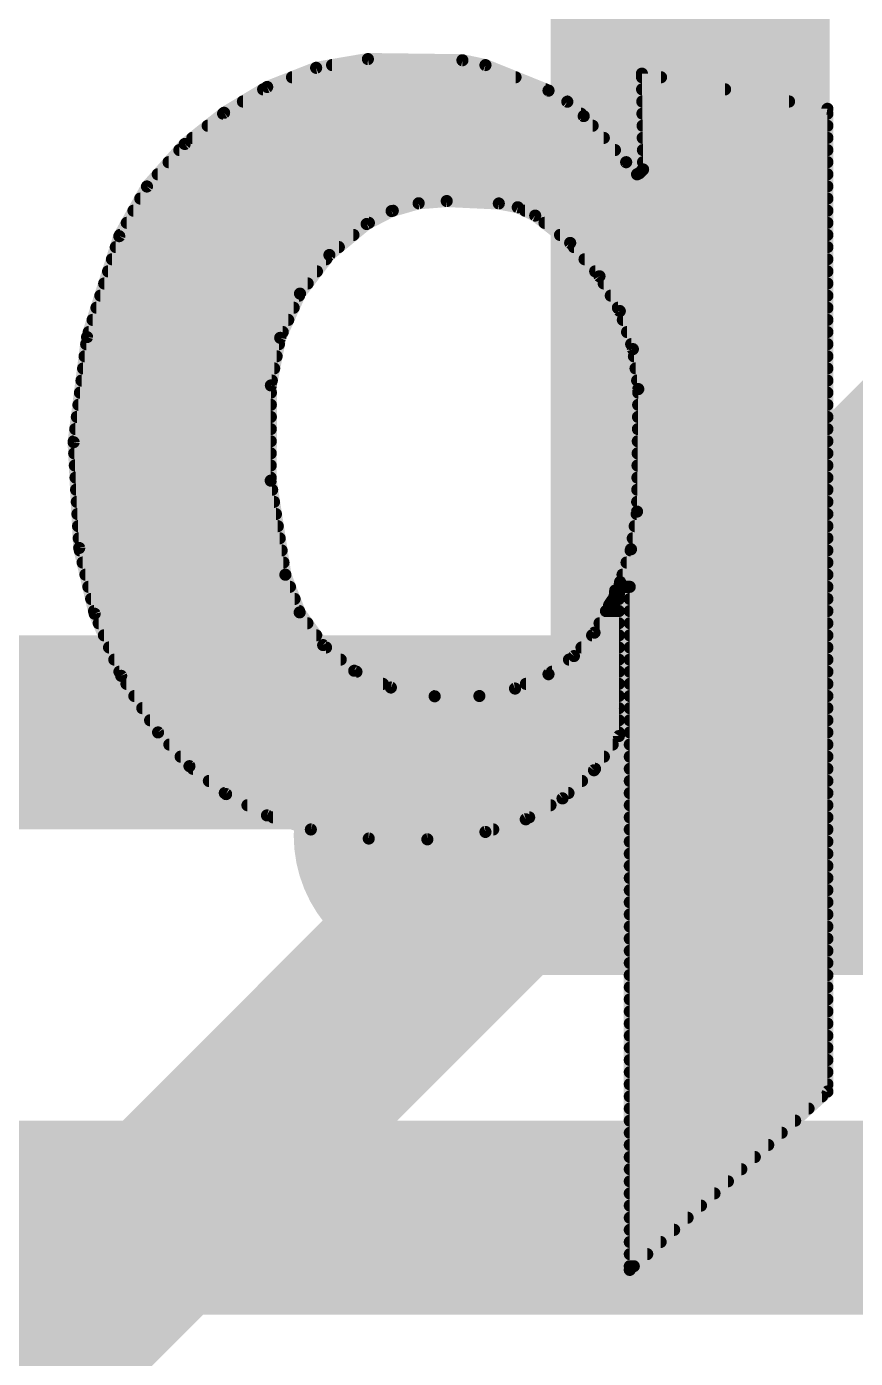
# Model space of a CAD drawing. Extents: x -12 to 102, y -12 to 69.
# Drawn here: x 44.419 to 46.154, y 58.126 to 60.914 of the extents above; entities that cross this region are included whole.
import ezdxf

# ---------------------------------------------------------------- set-up
doc = ezdxf.new("R2010")
doc.units = 0
for name, color, linetype in [('1', 12, 'CONTINUOUS'), ('16', 132, 'CONTINUOUS'), ('21', 41, 'CONTINUOUS'), ('22', 40, 'CONTINUOUS')]:
    doc.layers.add(name, color=color, linetype=linetype)

msp = doc.modelspace()

# ---------------------------------------------------------------- linework, layer by layer
at = {"layer": '1', "const_width": 0.4064}
msp.add_lwpolyline([(41.91, 55.626), (51.054, 64.77)], dxfattribs=at)
at = {"layer": '16', "const_width": 0.4064}
for points in [[(64.77, 59.436), (11.43, 59.436)], [(62.23, 58.42), (36.83, 58.42)]]:
    msp.add_lwpolyline(points, dxfattribs=at)
at = {"layer": '21', "const_width": 0.5842}
for points in [[(45.8082, 61.3725), (45.8082, 59.2201)], [(45.2701, 59.2201), (46.3463, 59.2201)]]:
    msp.add_lwpolyline(points, dxfattribs=at)
at = {"layer": '21', "const_width": 0.2921}
for points in [[(45.2701, 59.3662, 1), (45.2701, 59.074)], [(45.6621, 59.2201, 1), (45.9542, 59.2201)]]:
    msp.add_lwpolyline(points, format="xyb", dxfattribs=at)
at = {"layer": '22', "const_width": 0.0254}
for points in [[(45.0248, 60.8273), (44.9224, 60.7873)], [(45.1333, 60.8457), (45.0248, 60.8273)], [(45.0583, 60.833), (45.3796, 60.833)], [(45.3314, 60.8432), (45.1333, 60.8457)], [(45.3796, 60.833), (45.3314, 60.8432)], [(45.5117, 60.7797), (45.3796, 60.833)], [(44.9743, 60.8076), (45.4426, 60.8076)], [(45.7073, 60.8152), (45.7098, 60.6146)], [(46.0959, 60.7416), (45.7073, 60.8152)], [(45.7074, 60.8076), (45.7474, 60.8076)], [(44.9224, 60.7873), (44.8322, 60.7332)], [(44.9139, 60.7822), (45.5055, 60.7822)], [(45.551, 60.7564), (45.5117, 60.7797)], [(45.7077, 60.7822), (45.8815, 60.7822)], [(44.8715, 60.7568), (45.5505, 60.7568)], [(45.5854, 60.7263), (45.551, 60.7564)], [(45.708, 60.7568), (46.0156, 60.7568)], [(46.0959, 58.6842), (46.0959, 60.7416)], [(44.8322, 60.7332), (44.7497, 60.6679)], [(44.8299, 60.7314), (45.5796, 60.7314)], [(45.6743, 60.6298), (45.5854, 60.7263)], [(45.7083, 60.7314), (46.0959, 60.7314)], [(44.7978, 60.706), (45.6041, 60.706)], [(45.7087, 60.706), (46.0959, 60.706)], [(44.7497, 60.6679), (44.6706, 60.5789)], [(44.7384, 60.6552), (45.6509, 60.6552)], [(44.7657, 60.6806), (45.6275, 60.6806)], [(45.709, 60.6806), (46.0959, 60.6806)], [(45.7093, 60.6552), (46.0959, 60.6552)], [(44.7158, 60.6298), (45.6743, 60.6298)], [(45.6971, 60.6044), (45.6743, 60.6298)], [(45.7096, 60.6298), (46.0959, 60.6298)], [(44.6932, 60.6044), (45.6971, 60.6044)], [(45.7022, 60.6069), (45.6971, 60.6044)], [(45.6971, 60.6044), (46.0959, 60.6044)], [(45.7098, 60.6146), (45.7022, 60.6069)], [(44.6706, 60.5789), (44.6126, 60.4749)], [(44.6707, 60.579), (46.0959, 60.579)], [(44.6565, 60.5536), (46.0959, 60.5536)], [(45.183, 60.5275), (45.2397, 60.5438)], [(45.2397, 60.5438), (45.2984, 60.5485)], [(45.2984, 60.5485), (45.4076, 60.5434)], [(45.4076, 60.5434), (45.4473, 60.5355)], [(44.6423, 60.5282), (45.1855, 60.5282)], [(45.1307, 60.5003), (45.183, 60.5275)], [(45.4473, 60.5355), (45.4838, 60.518)], [(45.4625, 60.5282), (46.0959, 60.5282)], [(45.4838, 60.518), (45.557, 60.4608)], [(44.6282, 60.5028), (45.1355, 60.5028)], [(45.0526, 60.4354), (45.1307, 60.5003)], [(45.5033, 60.5028), (46.0959, 60.5028)], [(44.6126, 60.4749), (44.5452, 60.2636)], [(44.614, 60.4774), (45.1031, 60.4774)], [(45.5358, 60.4774), (46.0959, 60.4774)], [(45.557, 60.4608), (45.6184, 60.391)], [(44.6053, 60.452), (45.0725, 60.452)], [(44.9912, 60.3546), (45.0526, 60.4354)], [(45.5648, 60.452), (46.0959, 60.452)], [(44.5972, 60.4266), (45.0459, 60.4266)], [(45.5871, 60.4266), (46.0959, 60.4266)], [(44.581, 60.3758), (45.0073, 60.3758)], [(44.5891, 60.4012), (45.0266, 60.4012)], [(45.6094, 60.4012), (46.0959, 60.4012)], [(45.6184, 60.391), (45.661, 60.3182)], [(45.6273, 60.3758), (46.0959, 60.3758)], [(44.5729, 60.3504), (44.9893, 60.3504)], [(44.9496, 60.262), (44.9912, 60.3546)], [(45.6421, 60.3504), (46.0959, 60.3504)], [(44.5648, 60.325), (44.9779, 60.325)], [(45.657, 60.325), (46.0959, 60.325)], [(44.5567, 60.2996), (44.9665, 60.2996)], [(45.661, 60.3182), (45.6884, 60.2384)], [(45.6674, 60.2996), (46.0959, 60.2996)], [(44.5486, 60.2742), (44.9551, 60.2742)], [(45.6761, 60.2742), (46.0959, 60.2742)], [(44.5452, 60.2636), (44.5169, 60.0436)], [(44.5433, 60.2488), (44.9471, 60.2488)], [(44.9301, 60.1624), (44.9496, 60.262)], [(45.6848, 60.2488), (46.0959, 60.2488)], [(45.6884, 60.2384), (45.6997, 60.1548)], [(44.54, 60.2234), (44.9421, 60.2234)], [(45.6905, 60.2234), (46.0959, 60.2234)], [(44.5368, 60.198), (44.9371, 60.198)], [(45.6939, 60.198), (46.0959, 60.198)], [(44.5335, 60.1726), (44.9321, 60.1726)], [(44.9298, 59.9631), (44.9301, 60.1624)], [(45.6997, 60.1548), (45.6971, 59.8983)], [(45.6973, 60.1726), (46.0959, 60.1726)], [(44.5302, 60.1472), (44.9301, 60.1472)], [(45.6996, 60.1472), (46.0959, 60.1472)], [(44.527, 60.1218), (44.93, 60.1218)], [(45.6994, 60.1218), (46.0959, 60.1218)], [(44.5204, 60.071), (44.9299, 60.071)], [(44.5237, 60.0964), (44.93, 60.0964)], [(45.6989, 60.071), (46.0959, 60.071)], [(45.6991, 60.0964), (46.0959, 60.0964)], [(44.5169, 60.0436), (44.5287, 59.8221)], [(44.5172, 60.0456), (44.9299, 60.0456)], [(45.6986, 60.0456), (46.0959, 60.0456)], [(44.5182, 60.0202), (44.9299, 60.0202)], [(45.6983, 60.0202), (46.0959, 60.0202)], [(44.5195, 59.9948), (44.9298, 59.9948)], [(45.6981, 59.9948), (46.0959, 59.9948)], [(44.5209, 59.9694), (44.9298, 59.9694)], [(44.9605, 59.7662), (44.9298, 59.9631)], [(45.6978, 59.9694), (46.0959, 59.9694)], [(44.5222, 59.944), (44.9328, 59.944)], [(45.6976, 59.944), (46.0959, 59.944)], [(44.5236, 59.9186), (44.9367, 59.9186)], [(45.6973, 59.9186), (46.0959, 59.9186)], [(44.5249, 59.8932), (44.9407, 59.8932)], [(45.6971, 59.8983), (45.6844, 59.8195)], [(45.6963, 59.8932), (46.0959, 59.8932)], [(44.5263, 59.8678), (44.9446, 59.8678)], [(45.6922, 59.8678), (46.0959, 59.8678)], [(44.5276, 59.8424), (44.9486, 59.8424)], [(44.5287, 59.8221), (44.561, 59.6845)], [(45.6844, 59.8195), (45.6616, 59.751)], [(45.6881, 59.8424), (46.0959, 59.8424)], [(44.5299, 59.817), (44.9526, 59.817)], [(44.5359, 59.7916), (44.9565, 59.7916)], [(45.6751, 59.7916), (46.0959, 59.7916)], [(45.6836, 59.817), (46.0959, 59.817)], [(44.5418, 59.7662), (44.9605, 59.7662)], [(44.9905, 59.6873), (44.9605, 59.7662)], [(45.6667, 59.7662), (46.0959, 59.7662)], [(44.5478, 59.7408), (44.9701, 59.7408)], [(45.6616, 59.751), (45.6611, 59.7473)], [(45.6611, 59.7473), (45.6625, 59.7438)], [(45.6625, 59.7438), (45.6655, 59.7414)], [(45.6655, 59.7414), (45.6692, 59.7408)], [(45.6692, 59.7408), (45.6819, 59.7408)], [(45.6692, 59.7408), (46.0959, 59.7408)], [(45.6819, 59.7408), (45.6819, 58.3108)], [(44.5537, 59.7154), (44.9798, 59.7154)], [(45.6438, 59.7103), (45.6387, 59.7027)], [(45.6494, 59.7184), (45.6438, 59.7103)], [(45.6473, 59.7154), (45.659, 59.7154)], [(45.6514, 59.7281), (45.6494, 59.7184)], [(45.659, 59.7256), (45.6514, 59.7332)], [(45.6514, 59.7332), (45.6514, 59.7281)], [(45.659, 59.4284), (45.659, 59.7256)], [(45.6819, 59.7154), (46.0959, 59.7154)], [(44.5597, 59.69), (44.9894, 59.69)], [(44.561, 59.6845), (44.6166, 59.5544)], [(45.0396, 59.6188), (44.9905, 59.6873)], [(45.6387, 59.7027), (45.608, 59.645)], [(45.632, 59.69), (45.659, 59.69)], [(45.6819, 59.69), (46.0959, 59.69)], [(44.5695, 59.6646), (45.0068, 59.6646)], [(45.6185, 59.6646), (45.659, 59.6646)], [(45.6819, 59.6646), (46.0959, 59.6646)], [(44.5804, 59.6392), (45.025, 59.6392)], [(45.608, 59.645), (45.5649, 59.5958)], [(45.603, 59.6392), (45.659, 59.6392)], [(45.6819, 59.6392), (46.0959, 59.6392)], [(44.5912, 59.6138), (45.0457, 59.6138)], [(45.1048, 59.5651), (45.0396, 59.6188)], [(45.5649, 59.5958), (45.5117, 59.5579)], [(45.5807, 59.6138), (45.659, 59.6138)], [(45.6819, 59.6138), (46.0959, 59.6138)], [(44.6021, 59.5884), (45.0765, 59.5884)], [(45.5545, 59.5884), (45.659, 59.5884)], [(45.6819, 59.5884), (46.0959, 59.5884)], [(44.6129, 59.563), (45.1094, 59.563)], [(44.6166, 59.5544), (44.6938, 59.436)], [(45.1815, 59.53), (45.1048, 59.5651)], [(45.5117, 59.5579), (45.4416, 59.5279)], [(45.5189, 59.563), (45.659, 59.563)], [(45.6819, 59.563), (46.0959, 59.563)], [(44.6276, 59.5376), (45.1649, 59.5376)], [(44.6441, 59.5122), (45.2703, 59.5122)], [(45.2733, 59.5116), (45.1815, 59.53)], [(45.3669, 59.5122), (45.2733, 59.5116)], [(45.4416, 59.5279), (45.3669, 59.5122)], [(45.3669, 59.5122), (45.659, 59.5122)], [(45.4643, 59.5376), (45.659, 59.5376)], [(45.6819, 59.5376), (46.0959, 59.5376)], [(45.6819, 59.5122), (46.0959, 59.5122)], [(44.6607, 59.4868), (45.659, 59.4868)], [(45.6819, 59.4868), (46.0959, 59.4868)], [(44.6772, 59.4614), (45.659, 59.4614)], [(45.6819, 59.4614), (46.0959, 59.4614)], [(44.6938, 59.436), (44.7596, 59.3653)], [(44.6938, 59.436), (45.659, 59.436)], [(45.607, 59.3568), (45.659, 59.4284)], [(45.6819, 59.436), (46.0959, 59.436)], [(44.7174, 59.4106), (45.6461, 59.4106)], [(45.6819, 59.4106), (46.0959, 59.4106)], [(44.7411, 59.3852), (45.6276, 59.3852)], [(45.6819, 59.3852), (46.0959, 59.3852)], [(44.7596, 59.3653), (44.8364, 59.3069)], [(44.7669, 59.3598), (45.6092, 59.3598)], [(45.541, 59.2978), (45.607, 59.3568)], [(45.6819, 59.3598), (46.0959, 59.3598)], [(44.8002, 59.3344), (45.5819, 59.3344)], [(45.6819, 59.3344), (46.0959, 59.3344)], [(44.8336, 59.309), (45.5535, 59.309)], [(44.8364, 59.3069), (44.922, 59.2623)], [(45.4641, 59.2541), (45.541, 59.2978)], [(45.6819, 59.309), (46.0959, 59.309)], [(44.881, 59.2836), (45.5159, 59.2836)], [(44.922, 59.2623), (45.0139, 59.2328)], [(45.6819, 59.2836), (46.0959, 59.2836)], [(44.9346, 59.2582), (45.4712, 59.2582)], [(45.0139, 59.2328), (45.1352, 59.2139)], [(45.0139, 59.2328), (45.3959, 59.2328)], [(45.3796, 59.2277), (45.4641, 59.2541)], [(45.6819, 59.2582), (46.0959, 59.2582)], [(45.6819, 59.2328), (46.0959, 59.2328)], [(45.1352, 59.2139), (45.2579, 59.2122)], [(45.2579, 59.2122), (45.3796, 59.2277)], [(45.6819, 59.2074), (46.0959, 59.2074)], [(45.6819, 59.182), (46.0959, 59.182)], [(45.6819, 59.1566), (46.0959, 59.1566)], [(45.6819, 59.1312), (46.0959, 59.1312)], [(45.6819, 59.1058), (46.0959, 59.1058)], [(45.6819, 59.0804), (46.0959, 59.0804)], [(45.6819, 59.055), (46.0959, 59.055)], [(45.6819, 59.0296), (46.0959, 59.0296)], [(45.6819, 59.0042), (46.0959, 59.0042)], [(45.6819, 58.9788), (46.0959, 58.9788)], [(45.6819, 58.9534), (46.0959, 58.9534)], [(45.6819, 58.928), (46.0959, 58.928)], [(45.6819, 58.9026), (46.0959, 58.9026)], [(45.6819, 58.8772), (46.0959, 58.8772)], [(45.6819, 58.8518), (46.0959, 58.8518)], [(45.6819, 58.8264), (46.0959, 58.8264)], [(45.6819, 58.801), (46.0959, 58.801)], [(45.6819, 58.7756), (46.0959, 58.7756)], [(45.6819, 58.7502), (46.0959, 58.7502)], [(45.6819, 58.7248), (46.0959, 58.7248)], [(45.6819, 58.6994), (46.0959, 58.6994)], [(45.6819, 58.3108), (46.0959, 58.6842)], [(45.6819, 58.674), (46.0846, 58.674)], [(45.6819, 58.6486), (46.0564, 58.6486)], [(45.6819, 58.6232), (46.0283, 58.6232)], [(45.6819, 58.5978), (46.0001, 58.5978)], [(45.6819, 58.5724), (45.9719, 58.5724)], [(45.6819, 58.547), (45.9438, 58.547)], [(45.6819, 58.5216), (45.9156, 58.5216)], [(45.6819, 58.4962), (45.8875, 58.4962)], [(45.6819, 58.4708), (45.8593, 58.4708)], [(45.6819, 58.4454), (45.8311, 58.4454)], [(45.6819, 58.42), (45.803, 58.42)], [(45.6819, 58.3946), (45.7748, 58.3946)], [(45.6819, 58.3692), (45.7466, 58.3692)], [(45.6819, 58.3438), (45.7185, 58.3438)], [(45.6819, 58.3184), (45.6903, 58.3184)]]:
    msp.add_lwpolyline(points, dxfattribs=at)
at = {"layer": '22', "const_width": 0.0127}
for points in [[(45.0238, 60.8336, 1), (45.0259, 60.8211)], [(45.0272, 60.8214, 1), (45.0225, 60.8333)], [(45.0583, 60.8394, 1), (45.0583, 60.8267)], [(45.1334, 60.852, 1), (45.1332, 60.8394)], [(45.1344, 60.8394, 1), (45.1322, 60.852)], [(45.3327, 60.8494, 1), (45.3301, 60.837)], [(45.3313, 60.8369, 1), (45.3315, 60.8495)], [(45.382, 60.8389, 1), (45.3772, 60.8271)], [(45.3783, 60.8268, 1), (45.3809, 60.8392)], [(45.3796, 60.8267, 1), (45.3796, 60.8394)], [(44.9743, 60.8139, 1), (44.9743, 60.8013)], [(45.4426, 60.8013, 1), (45.4426, 60.8139)], [(45.7136, 60.8153, 1), (45.701, 60.8151)], [(45.7085, 60.8214, 1), (45.7061, 60.809)], [(45.7074, 60.8139, 1), (45.7074, 60.8013)], [(45.7474, 60.8013, 1), (45.7474, 60.8139)], [(44.9139, 60.7886, 1), (44.9139, 60.7759)], [(44.9201, 60.7932, 1), (44.9247, 60.7814)], [(44.9257, 60.7819, 1), (44.9191, 60.7927)], [(45.5149, 60.7852, 1), (45.5085, 60.7742)], [(45.5055, 60.7759, 1), (45.5055, 60.7886)], [(45.5093, 60.7738, 1), (45.5141, 60.7856)], [(45.7077, 60.7886, 1), (45.7077, 60.7759)], [(45.8815, 60.7759, 1), (45.8815, 60.7886)], [(44.8715, 60.7632, 1), (44.8715, 60.7505)], [(45.5552, 60.7612, 1), (45.5469, 60.7517)], [(45.5478, 60.751, 1), (45.5543, 60.7619)], [(45.5505, 60.7505, 1), (45.5505, 60.7632)], [(45.708, 60.7632, 1), (45.708, 60.7505)], [(46.0156, 60.7505, 1), (46.0156, 60.7632)], [(46.1022, 60.7416, 1), (46.0896, 60.7416)], [(46.0947, 60.7354, 1), (46.0971, 60.7478)], [(44.8299, 60.7377, 1), (44.8299, 60.7251)], [(44.8289, 60.7387, 1), (44.8354, 60.7278)], [(44.8361, 60.7282, 1), (44.8282, 60.7382)], [(45.5901, 60.7306, 1), (45.5807, 60.722)], [(45.5796, 60.7251, 1), (45.5796, 60.7377)], [(45.5812, 60.7215, 1), (45.5896, 60.7311)], [(45.7083, 60.7377, 1), (45.7083, 60.7251)], [(46.0959, 60.7251, 1), (46.0959, 60.7377)], [(44.7978, 60.7124, 1), (44.7978, 60.6997)], [(45.6041, 60.6997, 1), (45.6041, 60.7124)], [(45.7087, 60.7124, 1), (45.7087, 60.6997)], [(46.0959, 60.6997, 1), (46.0959, 60.7124)], [(44.7384, 60.6615, 1), (44.7384, 60.6489)], [(44.7458, 60.6729, 1), (44.7536, 60.6629)], [(44.7544, 60.6637, 1), (44.745, 60.6721)], [(44.7657, 60.687, 1), (44.7657, 60.6743)], [(45.6275, 60.6743, 1), (45.6275, 60.687)], [(45.6509, 60.6489, 1), (45.6509, 60.6615)], [(45.709, 60.687, 1), (45.709, 60.6743)], [(45.7093, 60.6615, 1), (45.7093, 60.6489)], [(46.0959, 60.6743, 1), (46.0959, 60.687)], [(46.0959, 60.6489, 1), (46.0959, 60.6615)], [(44.7158, 60.6362, 1), (44.7158, 60.6235)], [(45.679, 60.634, 1), (45.6696, 60.6256)], [(45.6696, 60.6255, 1), (45.679, 60.6341)], [(45.6743, 60.6235, 1), (45.6743, 60.6362)], [(45.7096, 60.6362, 1), (45.7096, 60.6235)], [(46.0959, 60.6235, 1), (46.0959, 60.6362)], [(44.6932, 60.6108, 1), (44.6932, 60.5981)], [(45.6971, 60.6108, 1), (45.6971, 60.5981)], [(45.6943, 60.6101, 1), (45.6999, 60.5987)], [(45.6924, 60.6002, 1), (45.7018, 60.6086)], [(45.6977, 60.6114, 1), (45.7067, 60.6024)], [(45.6971, 60.5981, 1), (45.6971, 60.6108)], [(45.705, 60.6012, 1), (45.6994, 60.6126)], [(45.7035, 60.6145, 1), (45.7161, 60.6147)], [(45.7143, 60.6101, 1), (45.7053, 60.6191)], [(46.0959, 60.5981, 1), (46.0959, 60.6108)], [(44.6658, 60.5831, 1), (44.6753, 60.5747)], [(44.6707, 60.5853, 1), (44.6707, 60.5727)], [(44.6761, 60.5758, 1), (44.665, 60.582)], [(46.0959, 60.5727, 1), (46.0959, 60.5853)], [(44.6565, 60.56, 1), (44.6565, 60.5473)], [(45.2391, 60.5501, 1), (45.2402, 60.5374)], [(45.2414, 60.5377, 1), (45.2379, 60.5499)], [(45.2987, 60.5548, 1), (45.2981, 60.5422)], [(45.2989, 60.5422, 1), (45.2979, 60.5548)], [(45.4088, 60.5496, 1), (45.4064, 60.5372)], [(45.4073, 60.5371, 1), (45.4079, 60.5497)], [(46.0959, 60.5473, 1), (46.0959, 60.56)], [(44.6423, 60.5346, 1), (44.6423, 60.5219)], [(45.1812, 60.5336, 1), (45.1848, 60.5214)], [(45.1859, 60.5218, 1), (45.1801, 60.5331)], [(45.1855, 60.5219, 1), (45.1855, 60.5346)], [(45.45, 60.5412, 1), (45.4445, 60.5297)], [(45.446, 60.5292, 1), (45.4485, 60.5417)], [(45.4625, 60.5346, 1), (45.4625, 60.5219)], [(45.4877, 60.523, 1), (45.4799, 60.513)], [(45.4811, 60.5123, 1), (45.4865, 60.5237)], [(46.0959, 60.5219, 1), (46.0959, 60.5346)], [(44.6282, 60.5091, 1), (44.6282, 60.4965)], [(45.1278, 60.5059, 1), (45.1336, 60.4947)], [(45.1348, 60.4954, 1), (45.1266, 60.5052)], [(45.1355, 60.4965, 1), (45.1355, 60.5091)], [(45.5033, 60.5091, 1), (45.5033, 60.4965)], [(46.0959, 60.4965, 1), (46.0959, 60.5091)], [(44.6071, 60.478, 1), (44.6181, 60.4718)], [(44.6186, 60.473, 1), (44.6066, 60.4768)], [(44.614, 60.4838, 1), (44.614, 60.4711)], [(45.1031, 60.4711, 1), (45.1031, 60.4838)], [(45.5358, 60.4838, 1), (45.5358, 60.4711)], [(45.5618, 60.465, 1), (45.5523, 60.4566)], [(45.5531, 60.4558, 1), (45.561, 60.4658)], [(46.0959, 60.4711, 1), (46.0959, 60.4838)], [(44.6053, 60.4584, 1), (44.6053, 60.4457)], [(45.0486, 60.4403, 1), (45.0567, 60.4306)], [(45.0577, 60.4316, 1), (45.0476, 60.4393)], [(45.0725, 60.4457, 1), (45.0725, 60.4584)], [(45.5648, 60.4584, 1), (45.5648, 60.4457)], [(46.0959, 60.4457, 1), (46.0959, 60.4584)], [(44.5972, 60.4329, 1), (44.5972, 60.4203)], [(45.0459, 60.4203, 1), (45.0459, 60.4329)], [(45.5871, 60.4329, 1), (45.5871, 60.4203)], [(46.0959, 60.4203, 1), (46.0959, 60.4329)], [(44.581, 60.3822, 1), (44.581, 60.3695)], [(44.5891, 60.4076, 1), (44.5891, 60.3949)], [(45.0073, 60.3695, 1), (45.0073, 60.3822)], [(45.0266, 60.3949, 1), (45.0266, 60.4076)], [(45.6094, 60.4076, 1), (45.6094, 60.3949)], [(45.6239, 60.3942, 1), (45.6129, 60.3878)], [(45.6136, 60.3868, 1), (45.6232, 60.3952)], [(45.6273, 60.3822, 1), (45.6273, 60.3695)], [(46.0959, 60.3949, 1), (46.0959, 60.4076)], [(46.0959, 60.3695, 1), (46.0959, 60.3822)], [(44.5729, 60.3567, 1), (44.5729, 60.3441)], [(44.9861, 60.3585, 1), (44.9963, 60.3508)], [(44.997, 60.352, 1), (44.9854, 60.3572)], [(44.9893, 60.3441, 1), (44.9893, 60.3567)], [(45.6421, 60.3567, 1), (45.6421, 60.3441)], [(46.0959, 60.3441, 1), (46.0959, 60.3567)], [(44.5648, 60.3314, 1), (44.5648, 60.3187)], [(44.9779, 60.3187, 1), (44.9779, 60.3314)], [(45.657, 60.3314, 1), (45.657, 60.3187)], [(46.0959, 60.3187, 1), (46.0959, 60.3314)], [(44.5567, 60.306, 1), (44.5567, 60.2933)], [(44.9665, 60.2933, 1), (44.9665, 60.306)], [(45.667, 60.3202, 1), (45.655, 60.3161)], [(45.6555, 60.315, 1), (45.6665, 60.3214)], [(45.6674, 60.306, 1), (45.6674, 60.2933)], [(46.0959, 60.2933, 1), (46.0959, 60.306)], [(44.5486, 60.2805, 1), (44.5486, 60.2679)], [(44.9551, 60.2679, 1), (44.9551, 60.2805)], [(45.6761, 60.2805, 1), (45.6761, 60.2679)], [(46.0959, 60.2679, 1), (46.0959, 60.2805)], [(44.5433, 60.2552, 1), (44.5433, 60.2425)], [(44.5391, 60.2655, 1), (44.5512, 60.2617)], [(44.5515, 60.2628, 1), (44.5389, 60.2644)], [(44.9559, 60.2608, 1), (44.9434, 60.2632)], [(44.9439, 60.2646, 1), (44.9554, 60.2594)], [(44.9471, 60.2425, 1), (44.9471, 60.2552)], [(45.6848, 60.2552, 1), (45.6848, 60.2425)], [(45.6947, 60.2393, 1), (45.6821, 60.2376)], [(46.0959, 60.2425, 1), (46.0959, 60.2552)], [(44.54, 60.2298, 1), (44.54, 60.2171)], [(44.9421, 60.2171, 1), (44.9421, 60.2298)], [(45.6824, 60.2363, 1), (45.6944, 60.2405)], [(45.6905, 60.2298, 1), (45.6905, 60.2171)], [(46.0959, 60.2171, 1), (46.0959, 60.2298)], [(44.5368, 60.2043, 1), (44.5368, 60.1917)], [(44.9371, 60.1917, 1), (44.9371, 60.2043)], [(45.6939, 60.2043, 1), (45.6939, 60.1917)], [(46.0959, 60.1917, 1), (46.0959, 60.2043)], [(44.5335, 60.179, 1), (44.5335, 60.1663)], [(44.9239, 60.1636, 1), (44.9363, 60.1612)], [(44.9364, 60.1624, 1), (44.9238, 60.1624)], [(44.9321, 60.1663, 1), (44.9321, 60.179)], [(45.6973, 60.179, 1), (45.6973, 60.1663)], [(45.706, 60.1547, 1), (45.6934, 60.1549)], [(46.0959, 60.1663, 1), (46.0959, 60.179)], [(44.5302, 60.1536, 1), (44.5302, 60.1409)], [(44.9301, 60.1409, 1), (44.9301, 60.1536)], [(45.6996, 60.1536, 1), (45.6996, 60.1409)], [(45.6934, 60.154, 1), (45.706, 60.1556)], [(46.0959, 60.1409, 1), (46.0959, 60.1536)], [(44.527, 60.1281, 1), (44.527, 60.1155)], [(44.93, 60.1155, 1), (44.93, 60.1281)], [(45.6994, 60.1281, 1), (45.6994, 60.1155)], [(46.0959, 60.1155, 1), (46.0959, 60.1281)], [(44.5204, 60.0774, 1), (44.5204, 60.0647)], [(44.5237, 60.1028, 1), (44.5237, 60.0901)], [(44.9299, 60.0647, 1), (44.9299, 60.0774)], [(44.93, 60.0901, 1), (44.93, 60.1028)], [(45.6989, 60.0774, 1), (45.6989, 60.0647)], [(45.6991, 60.1028, 1), (45.6991, 60.0901)], [(46.0959, 60.0901, 1), (46.0959, 60.1028)], [(46.0959, 60.0647, 1), (46.0959, 60.0774)], [(44.5233, 60.0439, 1), (44.5106, 60.0433)], [(44.5172, 60.0519, 1), (44.5172, 60.0393)], [(44.9299, 60.0393, 1), (44.9299, 60.0519)], [(45.6986, 60.0519, 1), (45.6986, 60.0393)], [(46.0959, 60.0393, 1), (46.0959, 60.0519)], [(44.5106, 60.0444, 1), (44.5232, 60.0428)], [(44.5182, 60.0266, 1), (44.5182, 60.0139)], [(44.9299, 60.0139, 1), (44.9299, 60.0266)], [(45.6983, 60.0266, 1), (45.6983, 60.0139)], [(46.0959, 60.0139, 1), (46.0959, 60.0266)], [(44.5195, 60.0012, 1), (44.5195, 59.9885)], [(44.9298, 59.9885, 1), (44.9298, 60.0012)], [(45.6981, 60.0012, 1), (45.6981, 59.9885)], [(46.0959, 59.9885, 1), (46.0959, 60.0012)], [(44.5209, 59.9757, 1), (44.5209, 59.9631)], [(44.936, 59.9641, 1), (44.9235, 59.9621)], [(44.9298, 59.9631, 1), (44.9298, 59.9757)], [(45.6978, 59.9757, 1), (45.6978, 59.9631)], [(46.0959, 59.9631, 1), (46.0959, 59.9757)], [(44.5222, 59.9504, 1), (44.5222, 59.9377)], [(44.9234, 59.9631, 1), (44.9361, 59.9631)], [(44.9328, 59.9377, 1), (44.9328, 59.9504)], [(45.6976, 59.9504, 1), (45.6976, 59.9377)], [(46.0959, 59.9377, 1), (46.0959, 59.9504)], [(44.5236, 59.925, 1), (44.5236, 59.9123)], [(44.9367, 59.9123, 1), (44.9367, 59.925)], [(45.6973, 59.925, 1), (45.6973, 59.9123)], [(46.0959, 59.9123, 1), (46.0959, 59.925)], [(44.5249, 59.8995, 1), (44.5249, 59.8869)], [(44.9407, 59.8869, 1), (44.9407, 59.8995)], [(45.6963, 59.8995, 1), (45.6963, 59.8869)], [(45.6908, 59.8984, 1), (45.7034, 59.8982)], [(45.7034, 59.8973, 1), (45.6908, 59.8993)], [(46.0959, 59.8869, 1), (46.0959, 59.8995)], [(44.5263, 59.8742, 1), (44.5263, 59.8615)], [(44.9446, 59.8615, 1), (44.9446, 59.8742)], [(45.6922, 59.8742, 1), (45.6922, 59.8615)], [(46.0959, 59.8615, 1), (46.0959, 59.8742)], [(44.5276, 59.8488, 1), (44.5276, 59.8361)], [(44.5349, 59.8236, 1), (44.5225, 59.8206)], [(44.9486, 59.8361, 1), (44.9486, 59.8488)], [(45.6904, 59.8175, 1), (45.6784, 59.8215)], [(45.6881, 59.8488, 1), (45.6881, 59.8361)], [(46.0959, 59.8361, 1), (46.0959, 59.8488)], [(44.5224, 59.8218, 1), (44.535, 59.8224)], [(44.5299, 59.8233, 1), (44.5299, 59.8107)], [(44.5359, 59.798, 1), (44.5359, 59.7853)], [(44.9526, 59.8107, 1), (44.9526, 59.8233)], [(44.9565, 59.7853, 1), (44.9565, 59.798)], [(45.6751, 59.798, 1), (45.6751, 59.7853)], [(45.6836, 59.8233, 1), (45.6836, 59.8107)], [(45.6781, 59.8205, 1), (45.6907, 59.8185)], [(46.0959, 59.8107, 1), (46.0959, 59.8233)], [(46.0959, 59.7853, 1), (46.0959, 59.798)], [(44.5418, 59.7726, 1), (44.5418, 59.7599)], [(44.9664, 59.7685, 1), (44.9546, 59.7639)], [(44.9605, 59.7599, 1), (44.9605, 59.7726)], [(45.6667, 59.7726, 1), (45.6667, 59.7599)], [(46.0959, 59.7599, 1), (46.0959, 59.7726)], [(44.5478, 59.7471, 1), (44.5478, 59.7345)], [(44.9542, 59.7652, 1), (44.9668, 59.7672)], [(44.9701, 59.7345, 1), (44.9701, 59.7471)], [(45.667, 59.7496, 1), (45.6552, 59.7449)], [(45.6548, 59.7481, 1), (45.6674, 59.7464)], [(45.6679, 59.7502, 1), (45.6553, 59.7518)], [(45.6556, 59.753, 1), (45.6676, 59.749)], [(45.6665, 59.7487, 1), (45.6586, 59.7388)], [(45.6566, 59.7414, 1), (45.6684, 59.7461)], [(45.6665, 59.7477, 1), (45.6645, 59.7351)], [(45.6615, 59.7364, 1), (45.6694, 59.7464)], [(45.6692, 59.7471, 1), (45.6692, 59.7345)], [(45.6692, 59.7471, 1), (45.6692, 59.7345)], [(45.6682, 59.7345, 1), (45.6702, 59.7471)], [(45.6882, 59.7408, 1), (45.6756, 59.7408)], [(45.6819, 59.7345, 1), (45.6819, 59.7471)], [(46.0959, 59.7345, 1), (46.0959, 59.7471)], [(44.5537, 59.7218, 1), (44.5537, 59.7091)], [(44.9798, 59.7091, 1), (44.9798, 59.7218)], [(45.6386, 59.7139, 1), (45.649, 59.7067)], [(45.6491, 59.7068, 1), (45.6385, 59.7138)], [(45.6473, 59.7218, 1), (45.6473, 59.7091)], [(45.6432, 59.7197, 1), (45.6556, 59.7172)], [(45.6546, 59.7148, 1), (45.6442, 59.722)], [(45.6559, 59.7377, 1), (45.6469, 59.7287)], [(45.6578, 59.7332, 1), (45.6451, 59.7332)], [(45.6451, 59.7281, 1), (45.6578, 59.7281)], [(45.6576, 59.7268, 1), (45.6452, 59.7294)], [(45.6653, 59.7256, 1), (45.6527, 59.7256)], [(45.6545, 59.7211, 1), (45.6635, 59.7301)], [(45.659, 59.7091, 1), (45.659, 59.7218)], [(45.6819, 59.7218, 1), (45.6819, 59.7091)], [(46.0959, 59.7091, 1), (46.0959, 59.7218)], [(44.5597, 59.6964, 1), (44.5597, 59.6837)], [(44.5668, 59.6869, 1), (44.5552, 59.682)], [(44.5548, 59.683, 1), (44.5672, 59.6859)], [(44.9956, 59.691, 1), (44.9853, 59.6836)], [(44.9845, 59.6851, 1), (44.9964, 59.6896)], [(44.9894, 59.6837, 1), (44.9894, 59.6964)], [(45.632, 59.6964, 1), (45.632, 59.6837)], [(45.6334, 59.7062, 1), (45.644, 59.6992)], [(45.6443, 59.6997, 1), (45.6331, 59.7057)], [(45.659, 59.6837, 1), (45.659, 59.6964)], [(45.6819, 59.6964, 1), (45.6819, 59.6837)], [(46.0959, 59.6837, 1), (46.0959, 59.6964)], [(44.5695, 59.6709, 1), (44.5695, 59.6583)], [(45.0068, 59.6583, 1), (45.0068, 59.6709)], [(45.6185, 59.6709, 1), (45.6185, 59.6583)], [(45.659, 59.6583, 1), (45.659, 59.6709)], [(45.6819, 59.6709, 1), (45.6819, 59.6583)], [(46.0959, 59.6583, 1), (46.0959, 59.6709)], [(44.5804, 59.6456, 1), (44.5804, 59.6329)], [(45.025, 59.6329, 1), (45.025, 59.6456)], [(45.603, 59.6456, 1), (45.603, 59.6329)], [(45.6024, 59.648, 1), (45.6136, 59.642)], [(45.6128, 59.6408, 1), (45.6033, 59.6492)], [(45.659, 59.6329, 1), (45.659, 59.6456)], [(45.6819, 59.6456, 1), (45.6819, 59.6329)], [(46.0959, 59.6329, 1), (46.0959, 59.6456)], [(44.5912, 59.6202, 1), (44.5912, 59.6075)], [(45.0437, 59.6237, 1), (45.0356, 59.6139)], [(45.0345, 59.6151, 1), (45.0448, 59.6225)], [(45.0457, 59.6075, 1), (45.0457, 59.6202)], [(45.5686, 59.5907, 1), (45.5612, 59.601)], [(45.5807, 59.6202, 1), (45.5807, 59.6075)], [(45.659, 59.6075, 1), (45.659, 59.6202)], [(45.6819, 59.6202, 1), (45.6819, 59.6075)], [(46.0959, 59.6075, 1), (46.0959, 59.6202)], [(44.6021, 59.5947, 1), (44.6021, 59.5821)], [(45.0765, 59.5821, 1), (45.0765, 59.5947)], [(45.5545, 59.5947, 1), (45.5545, 59.5821)], [(45.5602, 59.6, 1), (45.5697, 59.5917)], [(45.659, 59.5821, 1), (45.659, 59.5947)], [(45.6819, 59.5947, 1), (45.6819, 59.5821)], [(46.0959, 59.5821, 1), (46.0959, 59.5947)], [(44.6129, 59.5694, 1), (44.6129, 59.5567)], [(44.6219, 59.5579, 1), (44.6113, 59.551)], [(44.6108, 59.552, 1), (44.6224, 59.5569)], [(45.1074, 59.5709, 1), (45.1021, 59.5593)], [(45.1007, 59.5602, 1), (45.1088, 59.57)], [(45.1094, 59.5567, 1), (45.1094, 59.5694)], [(45.508, 59.5631, 1), (45.5154, 59.5527)], [(45.5142, 59.5521, 1), (45.5092, 59.5637)], [(45.5189, 59.5694, 1), (45.5189, 59.5567)], [(45.659, 59.5567, 1), (45.659, 59.5694)], [(45.6819, 59.5694, 1), (45.6819, 59.5567)], [(46.0959, 59.5567, 1), (46.0959, 59.5694)], [(44.6276, 59.544, 1), (44.6276, 59.5313)], [(44.6441, 59.5185, 1), (44.6441, 59.5059)], [(45.1649, 59.5313, 1), (45.1649, 59.544)], [(45.1827, 59.5362, 1), (45.1803, 59.5238)], [(45.1789, 59.5242, 1), (45.1841, 59.5358)], [(45.2732, 59.518, 1), (45.2733, 59.5053)], [(45.2703, 59.5059, 1), (45.2703, 59.5185)], [(45.272, 59.5054, 1), (45.2745, 59.5178)], [(45.3656, 59.5184, 1), (45.3682, 59.506)], [(45.3669, 59.5185, 1), (45.3669, 59.5059)], [(45.3669, 59.5059, 1), (45.3669, 59.5185)], [(45.4391, 59.5337, 1), (45.4441, 59.522)], [(45.4429, 59.5217, 1), (45.4403, 59.5341)], [(45.4643, 59.544, 1), (45.4643, 59.5313)], [(45.659, 59.5313, 1), (45.659, 59.544)], [(45.659, 59.5059, 1), (45.659, 59.5185)], [(45.6819, 59.544, 1), (45.6819, 59.5313)], [(45.6819, 59.5185, 1), (45.6819, 59.5059)], [(46.0959, 59.5313, 1), (46.0959, 59.544)], [(46.0959, 59.5059, 1), (46.0959, 59.5185)], [(44.6607, 59.4931, 1), (44.6607, 59.4805)], [(45.659, 59.4805, 1), (45.659, 59.4931)], [(45.6819, 59.4931, 1), (45.6819, 59.4805)], [(46.0959, 59.4805, 1), (46.0959, 59.4931)], [(44.6772, 59.4678, 1), (44.6772, 59.4551)], [(45.659, 59.4551, 1), (45.659, 59.4678)], [(45.6819, 59.4678, 1), (45.6819, 59.4551)], [(46.0959, 59.4551, 1), (46.0959, 59.4678)], [(44.6938, 59.4423, 1), (44.6938, 59.4297)], [(44.6984, 59.4403, 1), (44.6892, 59.4317)], [(44.6885, 59.4325, 1), (44.6991, 59.4395)], [(45.6641, 59.4247, 1), (45.6539, 59.4321)], [(45.659, 59.4297, 1), (45.659, 59.4423)], [(45.6819, 59.4423, 1), (45.6819, 59.4297)], [(46.0959, 59.4297, 1), (46.0959, 59.4423)], [(44.7174, 59.4169, 1), (44.7174, 59.4043)], [(45.6461, 59.4043, 1), (45.6461, 59.4169)], [(45.6527, 59.4284, 1), (45.6653, 59.4284)], [(45.6819, 59.4169, 1), (45.6819, 59.4043)], [(46.0959, 59.4043, 1), (46.0959, 59.4169)], [(44.7411, 59.3916, 1), (44.7411, 59.3789)], [(45.6276, 59.3789, 1), (45.6276, 59.3916)], [(45.6819, 59.3916, 1), (45.6819, 59.3789)], [(46.0959, 59.3789, 1), (46.0959, 59.3916)], [(44.7634, 59.3704, 1), (44.7557, 59.3603)], [(44.7549, 59.361, 1), (44.7642, 59.3697)], [(44.7669, 59.3661, 1), (44.7669, 59.3535)], [(45.6018, 59.3605, 1), (45.6121, 59.3531)], [(45.6112, 59.3521, 1), (45.6027, 59.3615)], [(45.6092, 59.3535, 1), (45.6092, 59.3661)], [(45.6819, 59.3661, 1), (45.6819, 59.3535)], [(46.0959, 59.3535, 1), (46.0959, 59.3661)], [(44.8002, 59.3407, 1), (44.8002, 59.3281)], [(45.5819, 59.3281, 1), (45.5819, 59.3407)], [(45.6819, 59.3407, 1), (45.6819, 59.3281)], [(46.0959, 59.3281, 1), (46.0959, 59.3407)], [(44.8336, 59.3154, 1), (44.8336, 59.3027)], [(44.8393, 59.3125, 1), (44.8334, 59.3012)], [(44.8325, 59.3018, 1), (44.8402, 59.3119)], [(45.5368, 59.3026, 1), (45.5452, 59.2931)], [(45.5441, 59.2923, 1), (45.5379, 59.3034)], [(45.5535, 59.3027, 1), (45.5535, 59.3154)], [(45.6819, 59.3154, 1), (45.6819, 59.3027)], [(46.0959, 59.3027, 1), (46.0959, 59.3154)], [(44.881, 59.2899, 1), (44.881, 59.2773)], [(44.9239, 59.2683, 1), (44.92, 59.2562)], [(44.919, 59.2566, 1), (44.9249, 59.2679)], [(45.5159, 59.2773, 1), (45.5159, 59.2899)], [(45.6819, 59.2899, 1), (45.6819, 59.2773)], [(46.0959, 59.2773, 1), (46.0959, 59.2899)], [(44.9346, 59.2645, 1), (44.9346, 59.2519)], [(45.0149, 59.2391, 1), (45.0129, 59.2265)], [(45.0139, 59.2392, 1), (45.0139, 59.2265)], [(45.012, 59.2268, 1), (45.0158, 59.2388)], [(45.3959, 59.2265, 1), (45.3959, 59.2392)], [(45.4609, 59.2597, 1), (45.4672, 59.2486)], [(45.4659, 59.2481, 1), (45.4622, 59.2602)], [(45.4712, 59.2519, 1), (45.4712, 59.2645)], [(45.6819, 59.2392, 1), (45.6819, 59.2265)], [(45.6819, 59.2645, 1), (45.6819, 59.2519)], [(46.0959, 59.2519, 1), (46.0959, 59.2645)], [(46.0959, 59.2265, 1), (46.0959, 59.2392)], [(45.1352, 59.2202, 1), (45.1351, 59.2075)], [(45.1342, 59.2076, 1), (45.1361, 59.2202)], [(45.2571, 59.2185, 1), (45.2587, 59.2059)], [(45.2578, 59.2058, 1), (45.258, 59.2185)], [(45.3777, 59.2338, 1), (45.3815, 59.2216)], [(45.3804, 59.2214, 1), (45.3788, 59.234)], [(45.6819, 59.2137, 1), (45.6819, 59.2011)], [(46.0959, 59.2011, 1), (46.0959, 59.2137)], [(45.6819, 59.1883, 1), (45.6819, 59.1757)], [(46.0959, 59.1757, 1), (46.0959, 59.1883)], [(45.6819, 59.163, 1), (45.6819, 59.1503)], [(46.0959, 59.1503, 1), (46.0959, 59.163)], [(45.6819, 59.1375, 1), (45.6819, 59.1249)], [(46.0959, 59.1249, 1), (46.0959, 59.1375)], [(45.6819, 59.1121, 1), (45.6819, 59.0995)], [(46.0959, 59.0995, 1), (46.0959, 59.1121)], [(45.6819, 59.0868, 1), (45.6819, 59.0741)], [(46.0959, 59.0741, 1), (46.0959, 59.0868)], [(45.6819, 59.0613, 1), (45.6819, 59.0487)], [(46.0959, 59.0487, 1), (46.0959, 59.0613)], [(45.6819, 59.0359, 1), (45.6819, 59.0233)], [(46.0959, 59.0233, 1), (46.0959, 59.0359)], [(45.6819, 59.0106, 1), (45.6819, 58.9979)], [(46.0959, 58.9979, 1), (46.0959, 59.0106)], [(45.6819, 58.9851, 1), (45.6819, 58.9725)], [(46.0959, 58.9725, 1), (46.0959, 58.9851)], [(45.6819, 58.9344, 1), (45.6819, 58.9217)], [(45.6819, 58.9597, 1), (45.6819, 58.9471)], [(46.0959, 58.9471, 1), (46.0959, 58.9597)], [(46.0959, 58.9217, 1), (46.0959, 58.9344)], [(45.6819, 58.9089, 1), (45.6819, 58.8963)], [(46.0959, 58.8963, 1), (46.0959, 58.9089)], [(45.6819, 58.8835, 1), (45.6819, 58.8709)], [(46.0959, 58.8709, 1), (46.0959, 58.8835)], [(45.6819, 58.8582, 1), (45.6819, 58.8455)], [(46.0959, 58.8455, 1), (46.0959, 58.8582)], [(45.6819, 58.8327, 1), (45.6819, 58.8201)], [(46.0959, 58.8201, 1), (46.0959, 58.8327)], [(45.6819, 58.8073, 1), (45.6819, 58.7947)], [(46.0959, 58.7947, 1), (46.0959, 58.8073)], [(45.6819, 58.782, 1), (45.6819, 58.7693)], [(46.0959, 58.7693, 1), (46.0959, 58.782)], [(45.6819, 58.7565, 1), (45.6819, 58.7439)], [(46.0959, 58.7439, 1), (46.0959, 58.7565)], [(45.6819, 58.7311, 1), (45.6819, 58.7185)], [(46.0959, 58.7185, 1), (46.0959, 58.7311)], [(45.6819, 58.7058, 1), (45.6819, 58.6931)], [(46.0896, 58.6842, 1), (46.1022, 58.6842)], [(46.1002, 58.6795, 1), (46.0916, 58.6889)], [(46.0959, 58.6931, 1), (46.0959, 58.7058)], [(45.6819, 58.6803, 1), (45.6819, 58.6677)], [(45.6819, 58.6549, 1), (45.6819, 58.6423)], [(46.0564, 58.6423, 1), (46.0564, 58.6549)], [(46.0846, 58.6677, 1), (46.0846, 58.6803)], [(45.6819, 58.6296, 1), (45.6819, 58.6169)], [(46.0283, 58.6169, 1), (46.0283, 58.6296)], [(45.6819, 58.6041, 1), (45.6819, 58.5915)], [(46.0001, 58.5915, 1), (46.0001, 58.6041)], [(45.6819, 58.5787, 1), (45.6819, 58.5661)], [(45.9719, 58.5661, 1), (45.9719, 58.5787)], [(45.6819, 58.5534, 1), (45.6819, 58.5407)], [(45.9438, 58.5407, 1), (45.9438, 58.5534)], [(45.6819, 58.5279, 1), (45.6819, 58.5153)], [(45.9156, 58.5153, 1), (45.9156, 58.5279)], [(45.6819, 58.5025, 1), (45.6819, 58.4899)], [(45.8875, 58.4899, 1), (45.8875, 58.5025)], [(45.6819, 58.4772, 1), (45.6819, 58.4645)], [(45.8593, 58.4645, 1), (45.8593, 58.4772)], [(45.6819, 58.4517, 1), (45.6819, 58.4391)], [(45.8311, 58.4391, 1), (45.8311, 58.4517)], [(45.6819, 58.4263, 1), (45.6819, 58.4137)], [(45.803, 58.4137, 1), (45.803, 58.4263)], [(45.6819, 58.401, 1), (45.6819, 58.3883)], [(45.6819, 58.3755, 1), (45.6819, 58.3629)], [(45.7466, 58.3629, 1), (45.7466, 58.3755)], [(45.7748, 58.3883, 1), (45.7748, 58.401)], [(45.6819, 58.3501, 1), (45.6819, 58.3375)], [(45.7185, 58.3375, 1), (45.7185, 58.3501)], [(45.6819, 58.3248, 1), (45.6819, 58.3121)], [(45.6903, 58.3121, 1), (45.6903, 58.3248)], [(45.6776, 58.3155, 1), (45.6862, 58.3061)], [(45.6756, 58.3108, 1), (45.6882, 58.3108)]]:
    msp.add_lwpolyline(points, format="xyb", dxfattribs=at)

doc.saveas('drawing.dxf')
